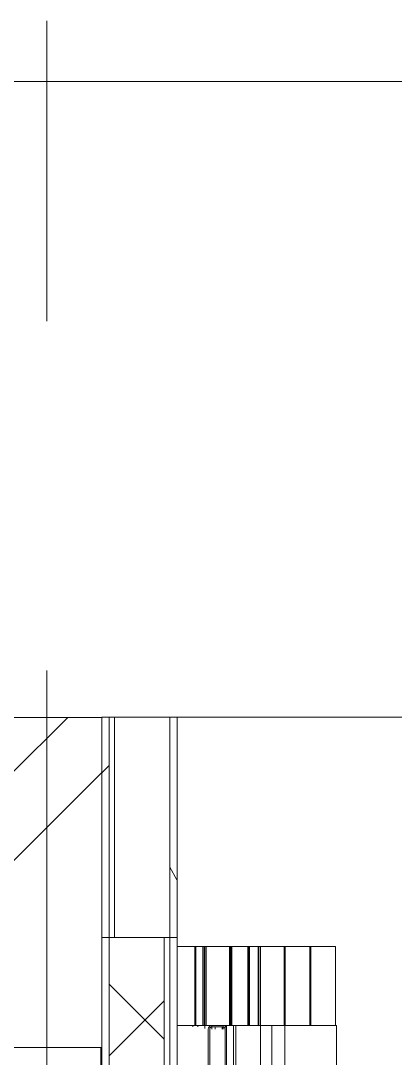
# Model space of a CAD drawing. Header units: millimetres. Extents: x -39507 to 33074, y -24219 to 30962.
# Drawn here: x 23646 to 24667, y 26171 to 29000 of the extents above; entities that cross this region are included whole.
import ezdxf

# ---------------------------------------------------------------- set-up
doc = ezdxf.new("R2010")
doc.units = ezdxf.units.MM
doc.linetypes.add('Осевые', pattern=[6350, 1270, -952.5, 3175, -952.5])
for name, color, linetype, lineweight in [('Высотные отметки', 7, 'Continuous', 9), ('Обобщенные модели', 7, 'Continuous', 9), ('Обобщенные модели-1', 7, 'Continuous', 18), ('Общие ребра', 7, 'Continuous', 9), ('Отделка 1 _4_-1', 7, 'Continuous', 9), ('Отделка 2 _5_-1', 7, 'Continuous', 9), ('Структура _1_', 7, 'Continuous', 18), ('Термическая_воздушная прослойка _3_-1', 7, 'Continuous', 9), ('Штриховка разреза-2', 7, 'Continuous', 9)]:
    doc.layers.add(name, color=color, linetype=linetype, lineweight=lineweight)
doc.layers.add('Оси-3', color=7, linetype='Осевые', lineweight=9, true_color=0xaaaaaa)
pattern_1 = [(0, (-2885.9, 6475), (812.8, 203.2), [67.056, -542.544, 67.056, -542.544, -3251.2]), (0, (-2885.9, 6475), (812.8, 203.2), [-1219.2, 67.056, -1152.144, 67.056, -542.544, -1422.4]), (0, (-2885.9, 6475), (812.8, 203.2), [-3048, 67.056, -339.344, 67.056, -948.944]), (120, (-2581.1, 6576.6), (-582.3764, 602.3054), [67.056, -542.544, 67.056, -3793.744]), (120, (-2581.1, 6576.6), (-582.3764, 602.3054), [-676.656, -542.544, 67.056, -1152.144, -2032]), (120, (-2581.1, 6576.6), (-582.3764, 602.3054), [-2438.4, 67.056, -542.544, 67.056, -1355.344]), (120, (-2581.1, 6576.6), (-582.3764, 602.3054), [-3115.056, -339.344, 67.056, -948.944]), (240, (-2479.5, 6983), (-230.4236, -805.5054), [67.056, -542.544, 67.056, -542.544, -3251.2]), (240, (-2479.5, 6983), (-230.4236, -805.5054), [-1219.2, 67.056, -1152.144, 67.056, -542.544, -1422.4]), (240, (-2479.5, 6983), (-230.4236, -805.5054), [-3048, 67.056, -339.344, 67.056, -948.944])]
pattern_2 = [(45, (-2885.9, 6475), (-502.894, 502.894), []), (45, (-2885.9, 7237), (-502.894, 502.894), [])]

# ---------------------------------------------------------------- blocks, each defined once
blk = doc.blocks.new('Обвязочная балка 1 - Обвязочная балка 1-1451838-Разрез 2-2')
at = {"layer": 'Обобщенные модели', "flags": 128}
for points in [[(24071.9, 26260), (24105.6, 26260), (24137, 26260), (24161.8, 26260), (24180.1, 26260), (24191.7, 26260), (24196.8, 26260)], [(24199.8, 26259.6), (24200.2, 26259.5), (24200.6, 26259.4), (24201, 26259.2), (24201.3, 26259), (24201.7, 26258.9)], [(24162.8, 26254.2), (24162.6, 26254), (24162.5, 26253.9), (24162.3, 26253.7), (24162.2, 26253.5), (24162, 26253.3), (24161.9, 26253.1), (24161.8, 26252.9), (24161.7, 26252.6), (24161.6, 26252.4), (24161.5, 26252.2), (24161.4, 26252), (24161.3, 26251.7), (24161.3, 26251.5), (24161.2, 26251.3), (24161.2, 26251), (24161.1, 26250.8)], [(24167.1, 26256.1), (24166.9, 26256.1), (24166.6, 26256), (24166.4, 26256), (24166.2, 26256), (24165.9, 26255.9), (24165.7, 26255.9), (24165.5, 26255.8), (24165.2, 26255.8), (24165, 26255.7), (24164.8, 26255.6)], [(24205.9, 26254.7), (24206.1, 26254.4), (24206.2, 26254), (24206.4, 26253.6), (24206.5, 26253.2), (24206.6, 26252.9)]]:
    blk.add_lwpolyline(points, dxfattribs=at)
at = {"layer": 'Обобщенные модели-1'}
for p, q in [((24197.1, 26260), (24167.1, 26260)), ((24157.1, 26250), (24157.1, 26150)), ((24161.1, 26150), (24161.1, 26250)), ((24167.1, 26256.1), (24197, 26256.1)), ((24203.1, 26250), (24203.1, 26150)), ((24207.1, 26150), (24207.1, 26250))]:
    blk.add_line(p, q, dxfattribs=at)
for centre, radius, start, end in [((24167.1, 26250), 10, 90, 180), ((24197.1, 26250), 10, 0, 90), ((24167.1, 26250), 6.06, 90, 180), ((24197, 26250), 6.06, 0, 90)]:
    blk.add_arc(centre, radius, start, end, dxfattribs=at)
blk = doc.blocks.new('Профиль ламели143 - Профиль ламели-1489868-Разрез 2-2')
at = {"layer": 'Обобщенные модели'}
for p, q in [((24363.8, 26475), (24299.7, 26475)), ((24299.7, 26475), (24363.8, 26475)), ((24299.7, 26260), (24299.7, 26475)), ((24299.7, 26260), (24299.7, 26475)), ((24299.7, 26260), (24299.7, 26475)), ((24361.3, 26475), (24302.2, 26475)), ((24302.2, 26475), (24361.3, 26475)), ((24352.9, 26475), (24361.3, 26475)), ((24355.4, 26475), (24363.8, 26475)), ((24363.8, 26475), (24363.8, 26260)), ((24363.8, 26260), (24363.8, 26475)), ((24363.8, 26260), (24363.8, 26475)), ((24366.7, 26475), (24375.1, 26475)), ((24366.7, 26475), (24434.1, 26475)), ((24366.7, 26260), (24366.7, 26475)), ((24366.7, 26260), (24366.7, 26475)), ((24369.2, 26475), (24431.6, 26475)), ((24369.2, 26475), (24377.6, 26475)), ((24423.2, 26475), (24431.6, 26475)), ((24425.7, 26475), (24434.1, 26475)), ((24434.1, 26260), (24434.1, 26475)), ((24434.1, 26260), (24434.1, 26475)), ((24437, 26475), (24445.4, 26475)), ((24437, 26475), (24504.4, 26475)), ((24437, 26260), (24437, 26475)), ((24437, 26260), (24437, 26475)), ((24439.5, 26475), (24501.9, 26475)), ((24439.5, 26475), (24447.9, 26475)), ((24493.5, 26475), (24501.9, 26475)), ((24496, 26475), (24504.4, 26475)), ((24504.4, 26260), (24504.4, 26475)), ((24504.4, 26260), (24504.4, 26475)), ((24207.1, 26260), (24226.3, 26260)), ((24207.1, 26260), (24207.1, 26140)), ((24299.7, 26260), (24223, 26260)), ((24226.3, 26260), (24299.7, 26260)), ((24226.3, 26140), (24226.3, 26260)), ((24232.1, 26260), (24232.1, 26140)), ((24330.1, 26260), (24233.7, 26260)), ((24233.7, 26260), (24299.6, 26260)), ((24299.5, 26260), (24234, 26260)), ((24234, 26260), (24366.2, 26260)), ((24297.3, 26260), (24234, 26260)), ((24234, 26260), (24297.3, 26260)), ((24364.3, 26260), (24299.2, 26260)), ((24299.7, 26260), (24330.1, 26260)), ((24299.7, 26140), (24299.7, 26260)), ((24299.7, 26140), (24299.7, 26260)), ((24330.1, 26140), (24330.1, 26260)), ((24330.1, 26140), (24330.1, 26260)), ((24366.2, 26260), (24363.8, 26260)), ((24366.2, 26260), (24507.1, 26260)), ((24366.2, 26140), (24366.2, 26260)), ((24366.2, 26140), (24366.2, 26260)), ((24366.2, 26140), (24366.2, 26260)), ((24507.1, 26140), (24507.1, 26260))]:
    blk.add_line(p, q, dxfattribs=at)
blk = doc.blocks.new('Профиль ламели785 - Профиль ламели-1804272-Разрез 2-2')
at = {"layer": 'Обобщенные модели'}
for p, q in [((24356.4, 26475), (24293, 26475)), ((24293, 26475), (24293.8, 26475)), ((24293, 26260), (24293, 26475)), ((24293.8, 26260), (24293.8, 26475)), ((24294.4, 26475), (24295.1, 26475)), ((24294.4, 26260), (24294.4, 26475)), ((24295.1, 26475), (24359.6, 26475)), ((24295.1, 26260), (24295.1, 26475)), ((24295.6, 26475), (24354.1, 26475)), ((24356.9, 26475), (24297.5, 26475)), ((24347.6, 26475), (24356, 26475)), ((24349.3, 26475), (24357.7, 26475)), ((24360.6, 26475), (24369, 26475)), ((24362, 26475), (24424.2, 26475)), ((24362.5, 26475), (24429.7, 26475)), ((24363.9, 26475), (24372.3, 26475)), ((24417.8, 26475), (24426.1, 26475)), ((24419.4, 26475), (24427.8, 26475)), ((24430.7, 26475), (24439.1, 26475)), ((24432.1, 26475), (24494.3, 26475)), ((24432.6, 26475), (24499.8, 26475)), ((24434, 26475), (24442.4, 26475)), ((24487.9, 26475), (24496.3, 26475)), ((24489.6, 26475), (24497.9, 26475)), ((24197.4, 26260), (24202, 26260)), ((24197.4, 26250), (24197.4, 26260)), ((24202, 26260), (24221.2, 26260)), ((24292.6, 26260), (24217.4, 26260)), ((24221.2, 26260), (24295.6, 26260)), ((24228.1, 26260), (24292.9, 26260)), ((24292.6, 26260), (24228.4, 26260)), ((24299.6, 26260), (24228.5, 26260)), ((24228.6, 26260), (24290.6, 26260)), ((24292.8, 26260), (24228.7, 26260)), ((24228.8, 26260), (24299.7, 26260)), ((24299.7, 26260), (24294.7, 26260)), ((24295.9, 26260), (24299.7, 26260)), ((24363.8, 26260), (24366.7, 26260)), ((24434.1, 26260), (24437, 26260)), ((24202, 26255), (24202, 26250))]:
    blk.add_line(p, q, dxfattribs=at)
blk = doc.blocks.new('Профиль ламели786 - Профиль ламели-1804536-Разрез 2-2')
at = {"layer": 'Обобщенные модели'}
for p, q in [((24327.2, 26475), (24264.8, 26475)), ((24264.8, 26475), (24266.3, 26475)), ((24264.8, 26260), (24264.8, 26475)), ((24266.3, 26475), (24267.6, 26475)), ((24266.3, 26260), (24266.3, 26475)), ((24267.6, 26475), (24269.1, 26475)), ((24267.6, 26475), (24325.1, 26475)), ((24267.6, 26260), (24267.6, 26475)), ((24267.6, 26260), (24267.6, 26475)), ((24267.6, 26260), (24267.6, 26475)), ((24269.1, 26475), (24333.6, 26475)), ((24269.1, 26260), (24269.1, 26475)), ((24330.7, 26475), (24271.3, 26475)), ((24320.6, 26475), (24328.9, 26475)), ((24321.4, 26475), (24329.8, 26475)), ((24330.1, 26475), (24332.6, 26475)), ((24332.6, 26475), (24340.9, 26475)), ((24332.9, 26475), (24394.7, 26475)), ((24333.9, 26475), (24336.4, 26475)), ((24336.4, 26475), (24403.1, 26475)), ((24336.7, 26475), (24345, 26475)), ((24390.2, 26475), (24398.5, 26475)), ((24391, 26475), (24399.3, 26475)), ((24399.7, 26475), (24402.2, 26475)), ((24402.2, 26475), (24410.5, 26475)), ((24402.5, 26475), (24464.3, 26475)), ((24403.5, 26475), (24406, 26475)), ((24406, 26475), (24472.7, 26475)), ((24406.3, 26475), (24414.6, 26475)), ((24459.8, 26475), (24468.1, 26475)), ((24460.6, 26475), (24468.9, 26475)), ((24166.7, 26260), (24175.8, 26260)), ((24166.7, 26250), (24166.7, 26260)), ((24175.8, 26260), (24194.9, 26260)), ((24263.9, 26260), (24190.7, 26260)), ((24194.9, 26260), (24270, 26260)), ((24201.3, 26260), (24264.3, 26260)), ((24264.2, 26260), (24201.6, 26260)), ((24201.9, 26260), (24262.4, 26260)), ((24293, 26260), (24202.1, 26260)), ((24266.7, 26260), (24202.1, 26260)), ((24202.4, 26260), (24293, 26260)), ((24262.4, 26260), (24266.7, 26260)), ((24293, 26260), (24268.7, 26260)), ((24270.5, 26260), (24293, 26260)), ((24175.8, 26256.1), (24175.8, 26250)), ((24194.9, 26250), (24194.9, 26256.3))]:
    blk.add_line(p, q, dxfattribs=at)
blk = doc.blocks.new('Профиль ламели787 - Профиль ламели-1804800-Разрез 2-2')
at = {"layer": 'Обобщенные модели'}
for p, q in [((24276.4, 26475), (24215.3, 26475)), ((24215.3, 26475), (24217.6, 26475)), ((24215.3, 26260), (24215.3, 26475)), ((24217.6, 26475), (24218.9, 26475)), ((24217.6, 26260), (24217.6, 26475)), ((24218.2, 26475), (24274.6, 26475)), ((24218.9, 26260), (24218.9, 26475)), ((24219.5, 26475), (24221.7, 26475)), ((24219.5, 26260), (24219.5, 26475)), ((24221.7, 26475), (24285.3, 26475)), ((24221.7, 26260), (24221.7, 26475)), ((24282.9, 26475), (24223.7, 26475)), ((24269, 26475), (24272, 26475)), ((24272, 26475), (24280.2, 26475)), ((24272, 26475), (24280.2, 26475)), ((24274.6, 26475), (24277.3, 26475)), ((24279.3, 26475), (24283.1, 26475)), ((24280.2, 26475), (24282.9, 26475)), ((24282.2, 26475), (24343.2, 26475)), ((24285.2, 26475), (24291.3, 26475)), ((24285.2, 26475), (24288.7, 26475)), ((24287.9, 26475), (24296.1, 26475)), ((24288.7, 26475), (24354.6, 26475)), ((24337.7, 26475), (24340.7, 26475)), ((24340.7, 26475), (24348.9, 26475)), ((24340.7, 26475), (24348.9, 26475)), ((24343.2, 26475), (24345.9, 26475)), ((24348, 26475), (24351.8, 26475)), ((24348.9, 26475), (24351.6, 26475)), ((24350.9, 26475), (24411.9, 26475)), ((24351.8, 26475), (24360, 26475)), ((24353.6, 26475), (24357.4, 26475)), ((24356.6, 26475), (24364.8, 26475)), ((24357.4, 26475), (24423.3, 26475)), ((24406.4, 26475), (24409.4, 26475)), ((24409.4, 26475), (24417.6, 26475)), ((24409.4, 26475), (24417.6, 26475)), ((24411.9, 26475), (24414.6, 26475)), ((24417.6, 26475), (24420.3, 26475)), ((24115.3, 26260), (24128.9, 26260)), ((24115.3, 26256.4), (24115.3, 26260)), ((24128.9, 26260), (24147.7, 26260)), ((24128.9, 26260), (24128.9, 26255.9)), ((24214, 26260), (24143.5, 26260)), ((24147.7, 26260), (24223.1, 26260)), ((24147.7, 26254.6), (24147.7, 26260)), ((24153.5, 26260), (24214.2, 26260)), ((24214.4, 26260), (24153.8, 26260)), ((24154.3, 26260), (24213, 26260)), ((24219.4, 26260), (24154.5, 26260)), ((24252.9, 26260), (24154.7, 26260)), ((24155, 26260), (24264.9, 26260)), ((24214.4, 26260), (24219.4, 26260)), ((24264.8, 26260), (24221.7, 26260)), ((24223.8, 26260), (24253.5, 26260)), ((24147.7, 26251.2), (24147.7, 26253.6))]:
    blk.add_line(p, q, dxfattribs=at)
blk = doc.blocks.new('Профиль ламели788 - Профиль ламели-1805064-Разрез 2-2')
at = {"layer": 'Обобщенные модели'}
for p, q in [((24202.2, 26475), (24142.7, 26475)), ((24142.7, 26475), (24145.7, 26475)), ((24142.7, 26260), (24142.7, 26475)), ((24145.7, 26475), (24147, 26475)), ((24145.7, 26475), (24200.5, 26475)), ((24145.7, 26260), (24145.7, 26475)), ((24145.7, 26260), (24145.7, 26475)), ((24147, 26475), (24149.5, 26475)), ((24147, 26260), (24147, 26475)), ((24148.2, 26475), (24151.2, 26475)), ((24148.2, 26260), (24148.2, 26475)), ((24151.2, 26475), (24214.7, 26475)), ((24151.2, 26260), (24151.2, 26475)), ((24211.6, 26475), (24153, 26475)), ((24196, 26475), (24200, 26475)), ((24199.2, 26475), (24207.2, 26475)), ((24200, 26475), (24208, 26475)), ((24200.5, 26475), (24204.1, 26475)), ((24205, 26475), (24210, 26475)), ((24208, 26475), (24211.6, 26475)), ((24208.1, 26475), (24267.9, 26475)), ((24210, 26475), (24218.1, 26475)), ((24212.5, 26475), (24217.5, 26475)), ((24214.7, 26260), (24214.7, 26475)), ((24215.6, 26475), (24223.7, 26475)), ((24217.5, 26475), (24282.2, 26475)), ((24218.1, 26475), (24220.6, 26475)), ((24263.5, 26475), (24267.4, 26475)), ((24266.6, 26475), (24274.7, 26475)), ((24267.4, 26475), (24275.5, 26475)), ((24267.9, 26475), (24271.6, 26475)), ((24272.4, 26475), (24277.4, 26475)), ((24275.5, 26475), (24335.4, 26475)), ((24275.5, 26475), (24279.1, 26475)), ((24277.4, 26475), (24285.2, 26475)), ((24280, 26475), (24285, 26475)), ((24285.2, 26475), (24349.7, 26475)), ((24285.2, 26475), (24291.1, 26475)), ((24285.5, 26475), (24288, 26475)), ((24331, 26475), (24334.9, 26475)), ((24334.1, 26475), (24342.1, 26475)), ((24334.9, 26475), (24342.9, 26475)), ((24335.4, 26475), (24339, 26475)), ((24342.9, 26475), (24346.6, 26475)), ((24071.9, 26260), (24077.7, 26260)), ((24141, 26260), (24072.6, 26260)), ((24077.7, 26260), (24153, 26260)), ((24082.9, 26260), (24143.3, 26260)), ((24141.8, 26260), (24083.2, 26260)), ((24083.8, 26260), (24140.4, 26260)), ((24148.9, 26260), (24084.2, 26260)), ((24182.3, 26260), (24084.5, 26260)), ((24084.8, 26260), (24214.4, 26260)), ((24140.4, 26260), (24148.9, 26260)), ((24214.4, 26260), (24151.2, 26260)), ((24154, 26260), (24183.2, 26260))]:
    blk.add_line(p, q, dxfattribs=at)
blk = doc.blocks.new('Профиль ламели789 - Профиль ламели-1805328-Разрез 2-2')
at = {"layer": 'Обобщенные модели'}
for p, q in [((24105.2, 26475), (24071.8, 26475)), ((24071.8, 26475), (24103.8, 26475)), ((24071.9, 26475), (24120.8, 26475)), ((24117.5, 26475), (24071.9, 26475)), ((24100.4, 26475), (24105.2, 26475)), ((24103.6, 26475), (24111.5, 26475)), ((24103.8, 26475), (24108.2, 26475)), ((24105.2, 26475), (24113.1, 26475)), ((24107.9, 26475), (24114.2, 26475)), ((24111.2, 26475), (24169.6, 26475)), ((24113.1, 26475), (24117.5, 26475)), ((24114.2, 26475), (24122, 26475)), ((24117.3, 26475), (24123.5, 26475)), ((24120.5, 26475), (24128.4, 26475)), ((24120.8, 26260), (24120.8, 26475)), ((24122, 26475), (24125.2, 26475)), ((24123.5, 26475), (24186.7, 26475)), ((24123.5, 26260), (24123.5, 26475)), ((24166.2, 26475), (24171.1, 26475)), ((24169.5, 26475), (24177.3, 26475)), ((24169.6, 26475), (24174.1, 26475)), ((24171.1, 26475), (24179, 26475)), ((24173.8, 26475), (24180, 26475)), ((24177, 26475), (24235.5, 26475)), ((24179, 26475), (24183.5, 26475)), ((24180, 26475), (24187.9, 26475)), ((24183.2, 26475), (24189.4, 26475)), ((24186.4, 26475), (24194.2, 26475)), ((24187.9, 26475), (24191, 26475)), ((24189.4, 26475), (24252.5, 26475)), ((24232.1, 26475), (24237, 26475)), ((24235.3, 26475), (24243.2, 26475)), ((24235.5, 26475), (24240, 26475)), ((24237, 26475), (24244.8, 26475)), ((24244.8, 26475), (24249.3, 26475)), ((24071.9, 26260), (24090.1, 26260)), ((24121.4, 26260), (24071.9, 26260)), ((24089.1, 26260), (24072, 26260)), ((24072, 26260), (24124, 26260)), ((24124, 26260), (24142.7, 26260))]:
    blk.add_line(p, q, dxfattribs=at)

msp = doc.modelspace()

# ---------------------------------------------------------------- hatches: boundary and pattern name
at = {"layer": 'Штриховка разреза-2'}
h = msp.add_hatch(dxfattribs=at)
h.set_pattern_fill('FP_2', color=256, style=0, pattern_type=2)
h.set_pattern_definition([(45, (-2885.9, 6475), (-424.264, 424.264), [600, -100, 20, -100]), (45, (-2885.9, 6899), (-424.264, 424.264), [])])
h.paths.add_polyline_path([(22867.6, 26000), (23864.2, 26000), (23864.2, 26200), (21616.4, 26200), (18016.4, 28000), (16067.1, 28000), (16069.1, 27800), (18016.4, 27800), (21616.4, 26000), (22300.6, 26000)], flags=0)
h = msp.add_hatch(dxfattribs=at)
h.set_pattern_fill('FP_5', color=256, style=0, pattern_type=2)
h.set_pattern_definition(pattern_2)
h.paths.add_polyline_path([(23718.2, 26200), (23867.1, 26200), (23867.1, 27100.2), (23617.1, 27100.2), (23617.1, 26200)], flags=0)
h = msp.add_hatch(dxfattribs=at)
h.set_pattern_fill('FP_5', color=256, style=0, pattern_type=2)
h.set_pattern_definition(pattern_2)
h.paths.add_polyline_path([(23866.9, 26500), (23886.9, 26500), (23886.9, 27100.3), (23866.9, 27100.3), (23866.9, 26539.4)], flags=0)
h = msp.add_hatch(dxfattribs=at)
h.set_pattern_fill('FP_3', color=256, style=0, pattern_type=2)
h.set_pattern_definition(pattern_1)
h.paths.add_polyline_path([(24071.9, 26500), (24071.9, 27100.3), (24051.9, 27100.3), (24051.9, 26500)], flags=0)
h = msp.add_hatch(dxfattribs=at)
h.set_pattern_fill('FP_3', color=256, style=0, pattern_type=2)
h.set_pattern_definition(pattern_1)
h.paths.add_polyline_path([(23866.9, 12500), (23886.9, 12500), (23886.9, 19660), (23866.9, 19660), (23866.9, 12518.8)], flags=0)
h.paths.add_polyline_path([(23886.9, 20860), (23886.9, 23980.4), (23866.9, 23980.4), (23866.9, 20860)], flags=0)
h.paths.add_polyline_path([(23886.9, 25180.4), (23886.9, 26500), (23866.9, 26500), (23866.9, 25180.4)], flags=0)
h = msp.add_hatch(dxfattribs=at)
h.set_pattern_fill('FP_4', color=256, style=0, pattern_type=2)
h.set_pattern_definition([(45, (-2885.9, 6475), (-707.107, 707.107), []), (135, (-2885.9, 6475), (-707.107, -707.107), [])])
h.paths.add_polyline_path([(24036.9, 12500), (24036.9, 19660), (23886.9, 19660), (23886.9, 12500), (24001.7, 12500)], flags=0)
h.paths.add_polyline_path([(24001.7, 20860), (24036.9, 20860), (24036.9, 23980.4), (23886.9, 23980.4), (23886.9, 20860)], flags=0)
h.paths.add_polyline_path([(24001.7, 25180.4), (24036.9, 25180.4), (24036.9, 26500), (23886.9, 26500), (23886.9, 25180.4)], flags=0)
h = msp.add_hatch(dxfattribs=at)
h.set_pattern_fill('FP_3', color=256, style=0, pattern_type=2)
h.set_pattern_definition(pattern_1)
h.paths.add_polyline_path([(24051.9, 12500), (24051.9, 19660), (24036.9, 19660), (24036.9, 12500)], flags=0)
h.paths.add_polyline_path([(24051.9, 20860), (24051.9, 23980.4), (24036.9, 23980.4), (24036.9, 20860)], flags=0)
h.paths.add_polyline_path([(24051.9, 25180.4), (24051.9, 26500), (24036.9, 26500), (24036.9, 25180.4)], flags=0)

# ---------------------------------------------------------------- linework, layer by layer
at = {"layer": 'Высотные отметки'}
for p, q in [((18171.1, 28834.2), (27825.2, 28834.2)), ((24051.9, 27100.3), (25861.5, 27100.3))]:
    msp.add_line(p, q, dxfattribs=at)
at = {"layer": 'Общие ребра'}
for p, q in [((23886.9, 27100.3), (23886.9, 26500)), ((23901.9, 27100.3), (23901.9, 26500)), ((24051.9, 27100.3), (24051.9, 26500)), ((23886.9, 25180.4), (23886.9, 26500)), ((24036.9, 25180.4), (24036.9, 26500)), ((24051.9, 25180.4), (24051.9, 26500))]:
    msp.add_line(p, q, dxfattribs=at)
at = {"layer": 'Оси-3'}
msp.add_line((23717.1, -22619.5), (23717.1, 29000), dxfattribs=at)
at = {"layer": 'Отделка 1 _4_-1'}
for p, q in [((23901.9, 27100.3), (23886.9, 27100.3)), ((24071.9, 27100.3), (24051.9, 27100.3)), ((24071.9, 26500), (24071.9, 27100.3)), ((23866.9, 26500), (23866.9, 25180.4)), ((23886.9, 26500), (23866.9, 26500)), ((23886.9, 26500), (23901.9, 26500)), ((24051.9, 26500), (24036.9, 26500)), ((24051.9, 26500), (24071.9, 26500))]:
    msp.add_line(p, q, dxfattribs=at)
at = {"layer": 'Отделка 2 _5_-1'}
for p, q in [((23886.9, 27100.3), (23866.9, 27100.3)), ((23866.9, 27100.3), (23866.9, 26500)), ((23866.9, 26500), (23886.9, 26500)), ((24071.9, 26500), (24051.9, 26500)), ((24071.9, 25180.4), (24071.9, 26500))]:
    msp.add_line(p, q, dxfattribs=at)
at = {"layer": 'Структура _1_'}
for p, q in [((23867.1, 27100.2), (23617.1, 27100.2)), ((23867.1, 26200), (23867.1, 27100.2)), ((23864.2, 26200), (21616.4, 26200)), ((23617.1, 26200), (23867.1, 26200)), ((23864.2, 26000), (23864.2, 26200))]:
    msp.add_line(p, q, dxfattribs=at)
at = {"layer": 'Термическая_воздушная прослойка _3_-1'}
for p, q in [((24051.9, 27100.3), (23901.9, 27100.3)), ((24036.9, 26500), (23886.9, 26500)), ((23901.9, 26500), (24051.9, 26500))]:
    msp.add_line(p, q, dxfattribs=at)

# ---------------------------------------------------------------- block references
at = {"layer": 'Обобщенные модели'}
for name in ['Профиль ламели789 - Профиль ламели-1805328-Разрез 2-2', 'Профиль ламели788 - Профиль ламели-1805064-Разрез 2-2', 'Профиль ламели787 - Профиль ламели-1804800-Разрез 2-2', 'Профиль ламели786 - Профиль ламели-1804536-Разрез 2-2', 'Профиль ламели785 - Профиль ламели-1804272-Разрез 2-2', 'Профиль ламели143 - Профиль ламели-1489868-Разрез 2-2', 'Обвязочная балка 1 - Обвязочная балка 1-1451838-Разрез 2-2']:
    msp.add_blockref(name, (0, 0), dxfattribs=at)

doc.saveas('drawing.dxf')
